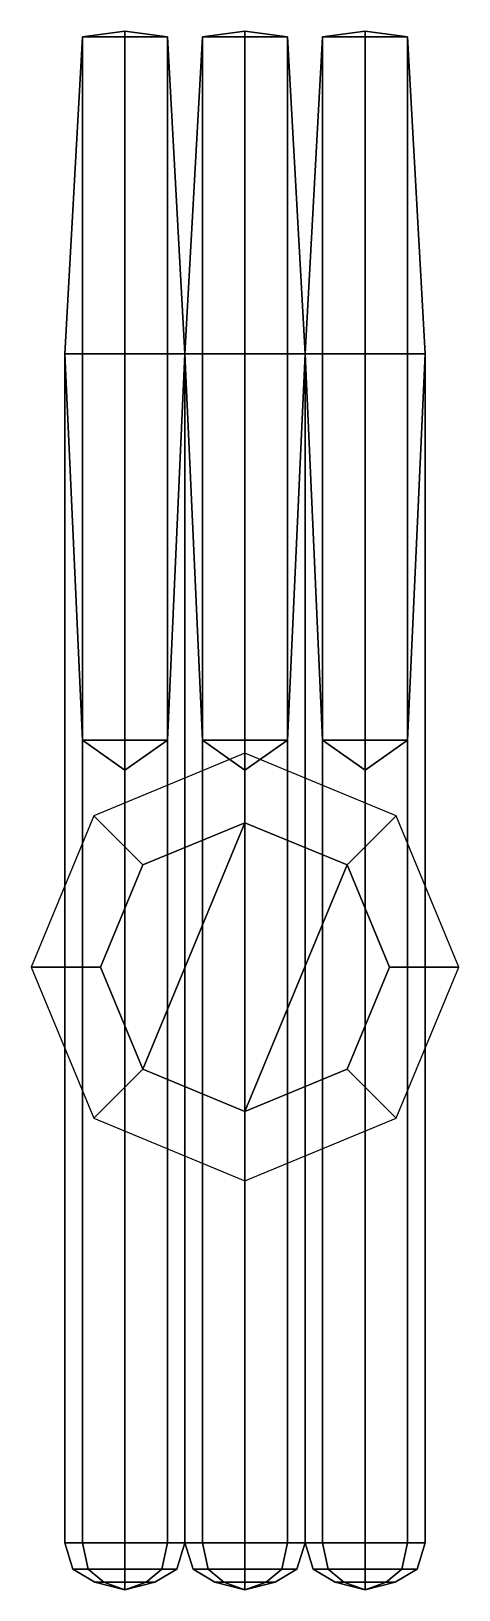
# Model space of a CAD drawing. Extents: x -1.14 to 1.14, y -3.32 to 4.99.
import ezdxf

# ---------------------------------------------------------------- set-up
doc = ezdxf.new("R2010")
doc.units = 0
doc.layers.add('TURRET', color=2, linetype='CONTINUOUS')

msp = doc.modelspace()

# ---------------------------------------------------------------- linework, layer by layer
at = {"layer": 'TURRET'}
for points in [[(-0.64, 4.99, 1.59), (-0.4137, 4.96, 1.4963), (-0.8663, 4.96, 1.4963), (-0.64, 4.99, 1.59)], [(-0.8663, -3.07, 1.4963), (-0.64, -3.07, 1.59), (-0.64, 4.99, 1.59), (-0.8663, 4.96, 1.4963)], [(-0.64, -3.07, 1.59), (-0.4137, -3.07, 1.4963), (-0.4137, 4.96, 1.4963), (-0.64, 4.99, 1.59)], [(-0.2263, -3.07, 1.4963), (0, -3.07, 1.59), (0, 4.99, 1.59), (-0.2263, 4.96, 1.4963)], [(0, 4.99, 1.59), (0.2263, 4.96, 1.4963), (-0.2263, 4.96, 1.4963), (0, 4.99, 1.59)], [(0, -3.07, 1.59), (0.2263, -3.07, 1.4963), (0.2263, 4.96, 1.4963), (0, 4.99, 1.59)], [(0.64, 4.99, 1.59), (0.8663, 4.96, 1.4963), (0.4137, 4.96, 1.4963), (0.64, 4.99, 1.59)], [(0.4137, -3.07, 1.4963), (0.64, -3.07, 1.59), (0.64, 4.99, 1.59), (0.4137, 4.96, 1.4963)], [(0.64, -3.07, 1.59), (0.8663, -3.07, 1.4963), (0.8663, 4.96, 1.4963), (0.64, 4.99, 1.59)], [(-0.4137, 4.96, 1.4963), (-0.32, 3.27, 1.27), (-0.96, 3.27, 1.27), (-0.8663, 4.96, 1.4963)], [(-0.96, -3.07, 1.27), (-0.8663, -3.07, 1.4963), (-0.8663, 4.96, 1.4963), (-0.96, 3.27, 1.27)], [(-0.4137, -3.07, 1.4963), (-0.32, -3.07, 1.27), (-0.32, 3.27, 1.27), (-0.4137, 4.96, 1.4963)], [(-0.32, -3.07, 1.27), (-0.2263, -3.07, 1.4963), (-0.2263, 4.96, 1.4963), (-0.32, 3.27, 1.27)], [(0.2263, 4.96, 1.4963), (0.32, 3.27, 1.27), (-0.32, 3.27, 1.27), (-0.2263, 4.96, 1.4963)], [(0.2263, -3.07, 1.4963), (0.32, -3.07, 1.27), (0.32, 3.27, 1.27), (0.2263, 4.96, 1.4963)], [(0.8663, 4.96, 1.4963), (0.96, 3.27, 1.27), (0.32, 3.27, 1.27), (0.4137, 4.96, 1.4963)], [(0.32, -3.07, 1.27), (0.4137, -3.07, 1.4963), (0.4137, 4.96, 1.4963), (0.32, 3.27, 1.27)], [(0.8663, -3.07, 1.4963), (0.96, -3.07, 1.27), (0.96, 3.27, 1.27), (0.8663, 4.96, 1.4963)], [(-0.32, 3.27, 1.27), (-0.4137, 1.21, 1.0437), (-0.8663, 1.21, 1.0437), (-0.96, 3.27, 1.27)], [(-0.8663, -3.07, 1.0437), (-0.96, -3.07, 1.27), (-0.96, 3.27, 1.27), (-0.8663, 1.21, 1.0437)], [(-0.32, -3.07, 1.27), (-0.4137, -3.07, 1.0437), (-0.4137, 1.21, 1.0437), (-0.32, 3.27, 1.27)], [(-0.2263, -3.07, 1.0437), (-0.32, -3.07, 1.27), (-0.32, 3.27, 1.27), (-0.2263, 1.21, 1.0437)], [(0.32, 3.27, 1.27), (0.2263, 1.21, 1.0437), (-0.2263, 1.21, 1.0437), (-0.32, 3.27, 1.27)], [(0.32, -3.07, 1.27), (0.2263, -3.07, 1.0437), (0.2263, 1.21, 1.0437), (0.32, 3.27, 1.27)], [(0.96, 3.27, 1.27), (0.8663, 1.21, 1.0437), (0.4137, 1.21, 1.0437), (0.32, 3.27, 1.27)], [(0.4137, -3.07, 1.0437), (0.32, -3.07, 1.27), (0.32, 3.27, 1.27), (0.4137, 1.21, 1.0437)], [(0.96, -3.07, 1.27), (0.8663, -3.07, 1.0437), (0.8663, 1.21, 1.0437), (0.96, 3.27, 1.27)], [(-0.4137, 1.21, 1.0437), (-0.64, 1.05, 0.95), (-0.64, 1.05, 0.95), (-0.8663, 1.21, 1.0437)], [(-0.64, -3.07, 0.95), (-0.8663, -3.07, 1.0437), (-0.8663, 1.21, 1.0437), (-0.64, 1.05, 0.95)], [(-0.4137, -3.07, 1.0437), (-0.64, -3.07, 0.95), (-0.64, 1.05, 0.95), (-0.4137, 1.21, 1.0437)], [(0, -3.07, 0.95), (-0.2263, -3.07, 1.0437), (-0.2263, 1.21, 1.0437), (0, 1.05, 0.95)], [(0.2263, 1.21, 1.0437), (0, 1.05, 0.95), (0, 1.05, 0.95), (-0.2263, 1.21, 1.0437)], [(0.2263, -3.07, 1.0437), (0, -3.07, 0.95), (0, 1.05, 0.95), (0.2263, 1.21, 1.0437)], [(0.8663, 1.21, 1.0437), (0.64, 1.05, 0.95), (0.64, 1.05, 0.95), (0.4137, 1.21, 1.0437)], [(0.64, -3.07, 0.95), (0.4137, -3.07, 1.0437), (0.4137, 1.21, 1.0437), (0.64, 1.05, 0.95)], [(0.8663, -3.07, 1.0437), (0.64, -3.07, 0.95), (0.64, 1.05, 0.95), (0.8663, 1.21, 1.0437)], [(0, 1.14), (-0.8061, 0.8061), (-0.5445, 0.5445, 0.5), (0, 0.77, 0.5)], [(0.8061, 0.8061), (0, 1.14), (0, 0.77, 0.5), (0.5445, 0.5445, 0.5)], [(-0.8061, 0.8061), (-1.14, 0), (-0.77, 0, 0.5), (-0.5445, 0.5445, 0.5)], [(-0.5445, -0.5445, 1), (0, 0.77, 1), (-0.5445, 0.5445, 1), (-0.77, 0, 1)], [(0, 0.77, 0.5), (-0.5445, 0.5445, 0.5), (-0.5445, 0.5445, 1), (0, 0.77, 1)], [(0, -0.77, 1), (0.5445, 0.5445, 1), (0, 0.77, 1), (-0.5445, -0.5445, 1)], [(0.5445, 0.5445, 0.5), (0, 0.77, 0.5), (0, 0.77, 1), (0.5445, 0.5445, 1)], [(1.14, 0), (0.8061, 0.8061), (0.5445, 0.5445, 0.5), (0.77, 0, 0.5)], [(-0.5445, 0.5445, 0.5), (-0.77, 0, 0.5), (-0.77, 0, 1), (-0.5445, 0.5445, 1)], [(0.5445, -0.5445, 1), (0.77, 0, 1), (0.5445, 0.5445, 1), (0, -0.77, 1)], [(0.77, 0, 0.5), (0.5445, 0.5445, 0.5), (0.5445, 0.5445, 1), (0.77, 0, 1)], [(-1.14, 0), (-0.8061, -0.8061), (-0.5445, -0.5445, 0.5), (-0.77, 0, 0.5)], [(-0.77, 0, 0.5), (-0.5445, -0.5445, 0.5), (-0.5445, -0.5445, 1), (-0.77, 0, 1)], [(0.5445, -0.5445, 0.5), (0.77, 0, 0.5), (0.77, 0, 1), (0.5445, -0.5445, 1)], [(0.8061, -0.8061), (1.14, 0), (0.77, 0, 0.5), (0.5445, -0.5445, 0.5)], [(-0.8061, -0.8061), (0, -1.14), (0, -0.77, 0.5), (-0.5445, -0.5445, 0.5)], [(-0.5445, -0.5445, 0.5), (0, -0.77, 0.5), (0, -0.77, 1), (-0.5445, -0.5445, 1)], [(0, -0.77, 0.5), (0.5445, -0.5445, 0.5), (0.5445, -0.5445, 1), (0, -0.77, 1)], [(0, -1.14), (0.8061, -0.8061), (0.5445, -0.5445, 0.5), (0, -0.77, 0.5)], [(-0.9171, -3.21, 1.27), (-0.96, -3.07, 1.27), (-0.8663, -3.07, 1.0437), (-0.836, -3.21, 1.074)], [(-0.836, -3.21, 1.466), (-0.8663, -3.07, 1.4963), (-0.96, -3.07, 1.27), (-0.9171, -3.21, 1.27)], [(-0.64, -3.21, 1.5471), (-0.64, -3.07, 1.59), (-0.8663, -3.07, 1.4963), (-0.836, -3.21, 1.466)], [(-0.836, -3.21, 1.074), (-0.8663, -3.07, 1.0437), (-0.64, -3.07, 0.95), (-0.64, -3.21, 0.9929)], [(-0.444, -3.21, 1.466), (-0.4137, -3.07, 1.4963), (-0.64, -3.07, 1.59), (-0.64, -3.21, 1.5471)], [(-0.64, -3.21, 0.9929), (-0.64, -3.07, 0.95), (-0.4137, -3.07, 1.0437), (-0.444, -3.21, 1.074)], [(-0.444, -3.21, 1.074), (-0.4137, -3.07, 1.0437), (-0.32, -3.07, 1.27), (-0.3629, -3.21, 1.27)], [(-0.3629, -3.21, 1.27), (-0.32, -3.07, 1.27), (-0.4137, -3.07, 1.4963), (-0.444, -3.21, 1.466)], [(-0.196, -3.21, 1.466), (-0.2263, -3.07, 1.4963), (-0.32, -3.07, 1.27), (-0.2771, -3.21, 1.27)], [(-0.2771, -3.21, 1.27), (-0.32, -3.07, 1.27), (-0.2263, -3.07, 1.0437), (-0.196, -3.21, 1.074)], [(0, -3.21, 1.5471), (0, -3.07, 1.59), (-0.2263, -3.07, 1.4963), (-0.196, -3.21, 1.466)], [(-0.196, -3.21, 1.074), (-0.2263, -3.07, 1.0437), (0, -3.07, 0.95), (0, -3.21, 0.9929)], [(0.196, -3.21, 1.466), (0.2263, -3.07, 1.4963), (0, -3.07, 1.59), (0, -3.21, 1.5471)], [(0, -3.21, 0.9929), (0, -3.07, 0.95), (0.2263, -3.07, 1.0437), (0.196, -3.21, 1.074)], [(0.2771, -3.21, 1.27), (0.32, -3.07, 1.27), (0.2263, -3.07, 1.4963), (0.196, -3.21, 1.466)], [(0.196, -3.21, 1.074), (0.2263, -3.07, 1.0437), (0.32, -3.07, 1.27), (0.2771, -3.21, 1.27)], [(0.3629, -3.21, 1.27), (0.32, -3.07, 1.27), (0.4137, -3.07, 1.0437), (0.444, -3.21, 1.074)], [(0.444, -3.21, 1.466), (0.4137, -3.07, 1.4963), (0.32, -3.07, 1.27), (0.3629, -3.21, 1.27)], [(0.64, -3.21, 1.5471), (0.64, -3.07, 1.59), (0.4137, -3.07, 1.4963), (0.444, -3.21, 1.466)], [(0.444, -3.21, 1.074), (0.4137, -3.07, 1.0437), (0.64, -3.07, 0.95), (0.64, -3.21, 0.9929)], [(0.836, -3.21, 1.466), (0.8663, -3.07, 1.4963), (0.64, -3.07, 1.59), (0.64, -3.21, 1.5471)], [(0.64, -3.21, 0.9929), (0.64, -3.07, 0.95), (0.8663, -3.07, 1.0437), (0.836, -3.21, 1.074)], [(0.836, -3.21, 1.074), (0.8663, -3.07, 1.0437), (0.96, -3.07, 1.27), (0.9171, -3.21, 1.27)], [(0.9171, -3.21, 1.27), (0.96, -3.07, 1.27), (0.8663, -3.07, 1.4963), (0.836, -3.21, 1.466)], [(-0.8, -3.28, 1.27), (-0.9171, -3.21, 1.27), (-0.836, -3.21, 1.074), (-0.7531, -3.28, 1.1569)], [(-0.7531, -3.28, 1.3831), (-0.836, -3.21, 1.466), (-0.9171, -3.21, 1.27), (-0.8, -3.28, 1.27)], [(-0.7531, -3.28, 1.1569), (-0.836, -3.21, 1.074), (-0.64, -3.21, 0.9929), (-0.64, -3.28, 1.11)], [(-0.64, -3.28, 1.43), (-0.64, -3.21, 1.5471), (-0.836, -3.21, 1.466), (-0.7531, -3.28, 1.3831)], [(-0.64, -3.28, 1.11), (-0.64, -3.21, 0.9929), (-0.444, -3.21, 1.074), (-0.5269, -3.28, 1.1569)], [(-0.5269, -3.28, 1.3831), (-0.444, -3.21, 1.466), (-0.64, -3.21, 1.5471), (-0.64, -3.28, 1.43)], [(-0.5269, -3.28, 1.1569), (-0.444, -3.21, 1.074), (-0.3629, -3.21, 1.27), (-0.48, -3.28, 1.27)], [(-0.48, -3.28, 1.27), (-0.3629, -3.21, 1.27), (-0.444, -3.21, 1.466), (-0.5269, -3.28, 1.3831)], [(-0.1131, -3.28, 1.3831), (-0.196, -3.21, 1.466), (-0.2771, -3.21, 1.27), (-0.16, -3.28, 1.27)], [(-0.16, -3.28, 1.27), (-0.2771, -3.21, 1.27), (-0.196, -3.21, 1.074), (-0.1131, -3.28, 1.1569)], [(0, -3.28, 1.43), (0, -3.21, 1.5471), (-0.196, -3.21, 1.466), (-0.1131, -3.28, 1.3831)], [(-0.1131, -3.28, 1.1569), (-0.196, -3.21, 1.074), (0, -3.21, 0.9929), (0, -3.28, 1.11)], [(0.1131, -3.28, 1.3831), (0.196, -3.21, 1.466), (0, -3.21, 1.5471), (0, -3.28, 1.43)], [(0, -3.28, 1.11), (0, -3.21, 0.9929), (0.196, -3.21, 1.074), (0.1131, -3.28, 1.1569)], [(0.16, -3.28, 1.27), (0.2771, -3.21, 1.27), (0.196, -3.21, 1.466), (0.1131, -3.28, 1.3831)], [(0.1131, -3.28, 1.1569), (0.196, -3.21, 1.074), (0.2771, -3.21, 1.27), (0.16, -3.28, 1.27)], [(0.48, -3.28, 1.27), (0.3629, -3.21, 1.27), (0.444, -3.21, 1.074), (0.5269, -3.28, 1.1569)], [(0.5269, -3.28, 1.3831), (0.444, -3.21, 1.466), (0.3629, -3.21, 1.27), (0.48, -3.28, 1.27)], [(0.5269, -3.28, 1.1569), (0.444, -3.21, 1.074), (0.64, -3.21, 0.9929), (0.64, -3.28, 1.11)], [(0.64, -3.28, 1.43), (0.64, -3.21, 1.5471), (0.444, -3.21, 1.466), (0.5269, -3.28, 1.3831)], [(0.64, -3.28, 1.11), (0.64, -3.21, 0.9929), (0.836, -3.21, 1.074), (0.7531, -3.28, 1.1569)], [(0.7531, -3.28, 1.3831), (0.836, -3.21, 1.466), (0.64, -3.21, 1.5471), (0.64, -3.28, 1.43)], [(0.7531, -3.28, 1.1569), (0.836, -3.21, 1.074), (0.9171, -3.21, 1.27), (0.8, -3.28, 1.27)], [(0.8, -3.28, 1.27), (0.9171, -3.21, 1.27), (0.836, -3.21, 1.466), (0.7531, -3.28, 1.3831)], [(-0.64, -3.32, 1.27), (-0.8, -3.28, 1.27), (-0.7531, -3.28, 1.1569), (-0.64, -3.32, 1.27)], [(-0.64, -3.32, 1.27), (-0.7531, -3.28, 1.3831), (-0.8, -3.28, 1.27), (-0.64, -3.32, 1.27)], [(-0.64, -3.32, 1.27), (-0.7531, -3.28, 1.1569), (-0.64, -3.28, 1.11), (-0.64, -3.32, 1.27)], [(-0.64, -3.32, 1.27), (-0.64, -3.28, 1.43), (-0.7531, -3.28, 1.3831), (-0.64, -3.32, 1.27)], [(-0.64, -3.32, 1.27), (-0.5269, -3.28, 1.1569), (-0.48, -3.28, 1.27), (-0.64, -3.32, 1.27)], [(-0.64, -3.32, 1.27), (-0.64, -3.28, 1.11), (-0.5269, -3.28, 1.1569), (-0.64, -3.32, 1.27)], [(-0.64, -3.32, 1.27), (-0.5269, -3.28, 1.3831), (-0.64, -3.28, 1.43), (-0.64, -3.32, 1.27)], [(-0.64, -3.32, 1.27), (-0.48, -3.28, 1.27), (-0.5269, -3.28, 1.3831), (-0.64, -3.32, 1.27)], [(0, -3.32, 1.27), (-0.1131, -3.28, 1.3831), (-0.16, -3.28, 1.27), (0, -3.32, 1.27)], [(0, -3.32, 1.27), (-0.16, -3.28, 1.27), (-0.1131, -3.28, 1.1569), (0, -3.32, 1.27)], [(0, -3.32, 1.27), (0, -3.28, 1.43), (-0.1131, -3.28, 1.3831), (0, -3.32, 1.27)], [(0, -3.32, 1.27), (-0.1131, -3.28, 1.1569), (0, -3.28, 1.11), (0, -3.32, 1.27)], [(0, -3.32, 1.27), (0.16, -3.28, 1.27), (0.1131, -3.28, 1.3831), (0, -3.32, 1.27)], [(0, -3.32, 1.27), (0.1131, -3.28, 1.3831), (0, -3.28, 1.43), (0, -3.32, 1.27)], [(0, -3.32, 1.27), (0, -3.28, 1.11), (0.1131, -3.28, 1.1569), (0, -3.32, 1.27)], [(0, -3.32, 1.27), (0.1131, -3.28, 1.1569), (0.16, -3.28, 1.27), (0, -3.32, 1.27)], [(0.64, -3.32, 1.27), (0.48, -3.28, 1.27), (0.5269, -3.28, 1.1569), (0.64, -3.32, 1.27)], [(0.64, -3.32, 1.27), (0.5269, -3.28, 1.3831), (0.48, -3.28, 1.27), (0.64, -3.32, 1.27)], [(0.64, -3.32, 1.27), (0.5269, -3.28, 1.1569), (0.64, -3.28, 1.11), (0.64, -3.32, 1.27)], [(0.64, -3.32, 1.27), (0.64, -3.28, 1.43), (0.5269, -3.28, 1.3831), (0.64, -3.32, 1.27)], [(0.64, -3.32, 1.27), (0.7531, -3.28, 1.1569), (0.8, -3.28, 1.27), (0.64, -3.32, 1.27)], [(0.64, -3.32, 1.27), (0.64, -3.28, 1.11), (0.7531, -3.28, 1.1569), (0.64, -3.32, 1.27)], [(0.64, -3.32, 1.27), (0.7531, -3.28, 1.3831), (0.64, -3.28, 1.43), (0.64, -3.32, 1.27)], [(0.64, -3.32, 1.27), (0.8, -3.28, 1.27), (0.7531, -3.28, 1.3831), (0.64, -3.32, 1.27)]]:
    msp.add_3dface(points, dxfattribs=at)

doc.saveas('drawing.dxf')
